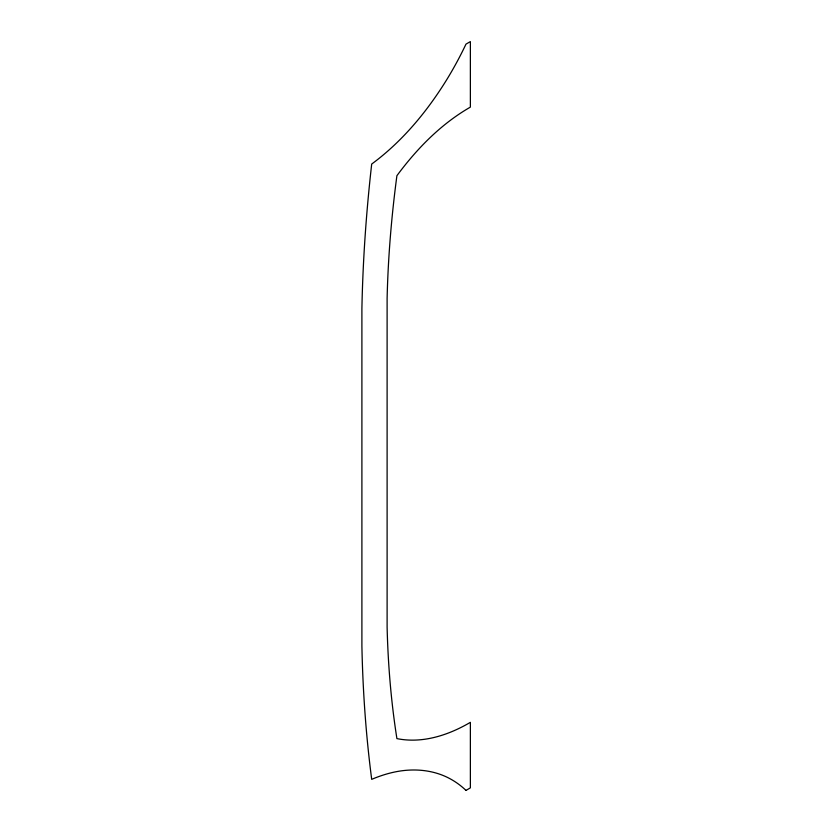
<?xml version="1.0" encoding="UTF-8"?>
<svg xmlns="http://www.w3.org/2000/svg" width="832" height="832" viewBox="0 0 832 832"><rect width="100%" height="100%" fill="white"/><g stroke="black" fill="none" stroke-linecap="round" stroke-linejoin="round"><path stroke-width="1.25" d="M465.982 790.4L470.371 787.873L470.371 722.342C448.479 735.228 422.417 743.777 396.906 738.608A1047.062 604.531 -60 0 1 387.109 627.078L387.109 298.532A1047.062 604.531 -60 0 1 396.906 175.698C416.926 148.637 441.002 123.968 470.371 107.12L470.371 41.6L465.982 44.127A217.88 125.798 -60 0 1 446.638 79.841C426.785 111.914 402.199 141.565 371.696 164.05A1470.986 849.274 -60 0 0 361.899 308.734L361.899 645.986A1470.986 849.274 -60 0 0 371.696 779.355A187.938 108.503 -60 0 1 398.528 771.285C414.679 768.56 431.725 769.985 446.649 777.026A218.202 125.975 -60 0 1 465.982 790.4"/></g></svg>
